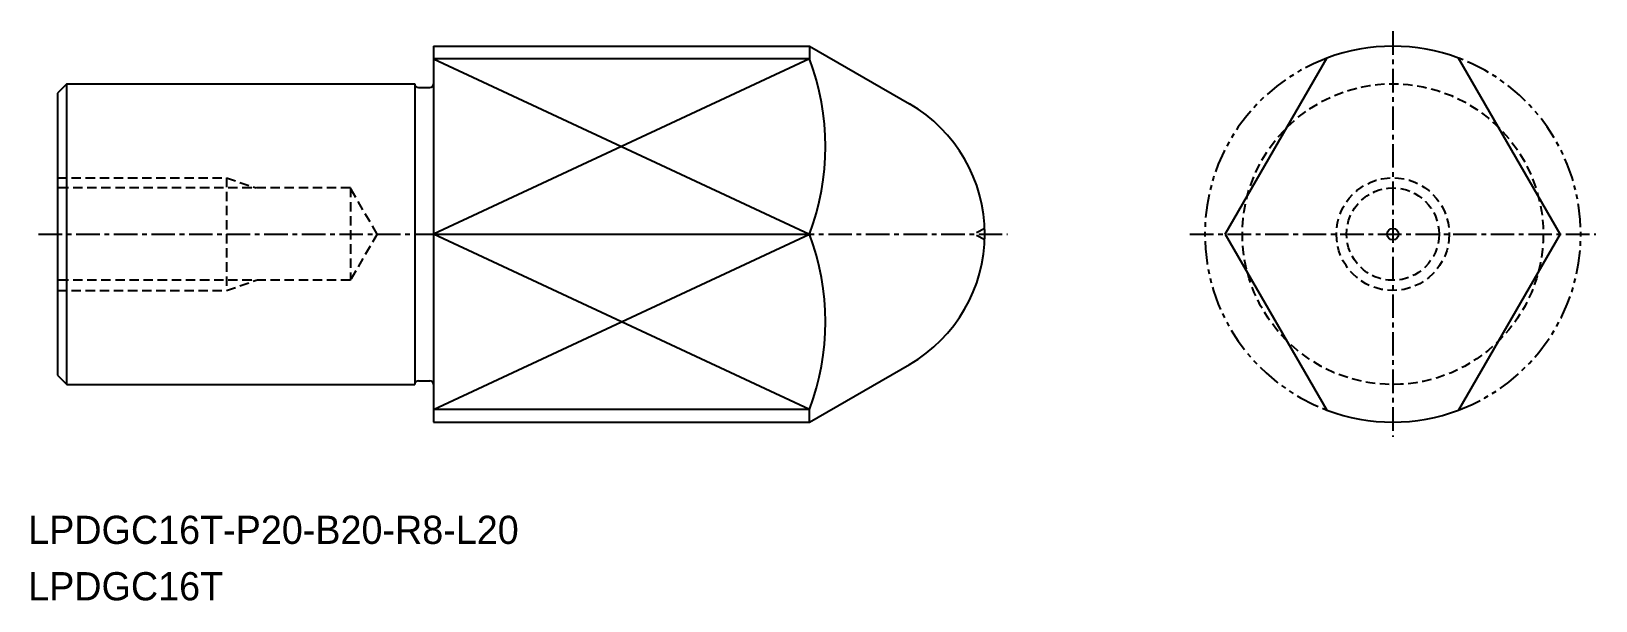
# Model space of a CAD drawing. Extents: x -1291 to -1207.8, y -648.2 to -617.9.
import ezdxf

# ---------------------------------------------------------------- set-up
doc = ezdxf.new("R2010")
doc.units = 0
for name, pattern in [('CENTER', [2, 1.25, -0.25, 0.25, -0.25]), ('DASHED', [0.75, 0.5, -0.25]), ('PHANTOM', [2.5, 1.25, -0.25, 0.25, -0.25, 0.25, -0.25])]:
    doc.linetypes.add(name, pattern=pattern)
doc.layers.get('0').update_dxf_attribs({"linetype": 'CONTINUOUS'})
doc.layers.add('CENTER', color=1, linetype='CENTER')

msp = doc.modelspace()

# ---------------------------------------------------------------- linework, layer by layer
at = {"color": 7, "linetype": 'CONTINUOUS'}
for p, q in [((-1269.597, -618.698), (-1249.597, -618.698)), ((-1269.597, -618.698), (-1269.597, -638.698)), ((-1249.597, -618.698), (-1244.277, -621.769)), ((-1249.597, -618.698), (-1249.597, -619.373)), ((-1249.597, -619.373), (-1269.597, -619.373)), ((-1227.486, -628.698), (-1222.078, -619.33)), ((-1209.669, -628.698), (-1215.078, -619.33)), ((-1289.097, -620.698), (-1289.597, -621.198)), ((-1289.597, -621.198), (-1289.597, -636.198)), ((-1289.097, -636.698), (-1289.097, -620.698)), ((-1289.097, -620.698), (-1270.597, -620.698)), ((-1270.597, -620.698), (-1270.597, -636.698)), ((-1270.397, -620.898), (-1269.797, -620.898)), ((-1269.597, -628.698), (-1249.597, -628.698)), ((-1227.486, -628.698), (-1222.078, -638.065)), ((-1209.669, -628.698), (-1215.078, -638.065)), ((-1249.597, -638.698), (-1244.277, -635.626)), ((-1289.597, -636.198), (-1289.097, -636.698)), ((-1289.097, -636.698), (-1270.597, -636.698)), ((-1270.397, -636.498), (-1269.797, -636.498)), ((-1249.597, -638.022), (-1269.597, -638.022)), ((-1249.597, -638.698), (-1249.597, -638.022)), ((-1269.597, -638.698), (-1249.597, -638.698))]:
    msp.add_line(p, q, dxfattribs=at)
at = {"color": 3, "linetype": 'CONTINUOUS'}
for p, q in [((-1269.597, -619.373), (-1249.597, -628.698)), ((-1249.597, -619.373), (-1269.597, -628.698)), ((-1249.597, -638.022), (-1269.597, -628.698)), ((-1269.597, -638.022), (-1249.597, -628.698))]:
    msp.add_line(p, q, dxfattribs=at)
at = {"color": 3, "linetype": 'DASHED'}
for p, q in [((-1289.597, -625.698), (-1280.597, -625.698)), ((-1274.017, -626.239), (-1289.597, -626.239)), ((-1280.597, -625.698), (-1280.597, -631.698)), ((-1280.597, -625.698), (-1279.034, -626.239)), ((-1272.597, -628.698), (-1274.017, -626.239)), ((-1274.017, -626.239), (-1274.017, -631.156)), ((-1272.597, -628.698), (-1274.017, -631.156)), ((-1240.273, -628.395), (-1240.851, -628.698)), ((-1240.273, -629), (-1240.851, -628.698)), ((-1274.017, -631.156), (-1289.597, -631.156)), ((-1280.597, -631.698), (-1279.034, -631.156)), ((-1289.597, -631.698), (-1280.597, -631.698))]:
    msp.add_line(p, q, dxfattribs=at)
for radius in [8, 3, 2.458]:
    msp.add_circle((-1218.578, -628.698), radius, dxfattribs=at)
at = {"color": 7, "linetype": 'CONTINUOUS'}
msp.add_circle((-1218.578, -628.698), 0.302, dxfattribs=at)
for centre, radius, start, end in [((-1218.578, -628.698), 10, 69.51268, 110.48732), ((-1261.963, -624.035), 13.215, 339.34293, 20.65707), ((-1270.397, -620.698), 0.2, 180, 270), ((-1269.797, -620.698), 0.2, 270, 0), ((-1248.277, -628.698), 8, 300, 60), ((-1261.963, -633.36), 13.215, 339.34293, 20.65707), ((-1270.397, -636.698), 0.2, 90, 180), ((-1269.797, -636.698), 0.2, 0, 90), ((-1218.578, -628.698), 10, 249.51268, 290.48732)]:
    msp.add_arc(centre, radius, start, end, dxfattribs=at)
at = {"color": 3, "linetype": 'PHANTOM'}
for start, end in [(110.48732, 249.51268), (290.48732, 69.51268)]:
    msp.add_arc((-1218.578, -628.698), 10, start, end, dxfattribs=at)
at = {"layer": 'CENTER', "color": 1, "linetype": 'CENTER'}
for p, q in [((-1218.578, -617.907), (-1218.578, -639.489)), ((-1290.597, -628.698), (-1239.078, -628.698)), ((-1229.369, -628.698), (-1207.787, -628.698))]:
    msp.add_line(p, q, dxfattribs=at)

# ---------------------------------------------------------------- texts
at = {"color": 7, "linetype": 'CONTINUOUS'}
for s, p in [('LPDGC16T-P20-B20-R8-L20', (-1291.152, -645.18)), ('LPDGC16T', (-1291.152, -648.18))]:
    msp.add_text(s, height=1.5, dxfattribs=at).set_placement(p)

doc.saveas('drawing.dxf')
